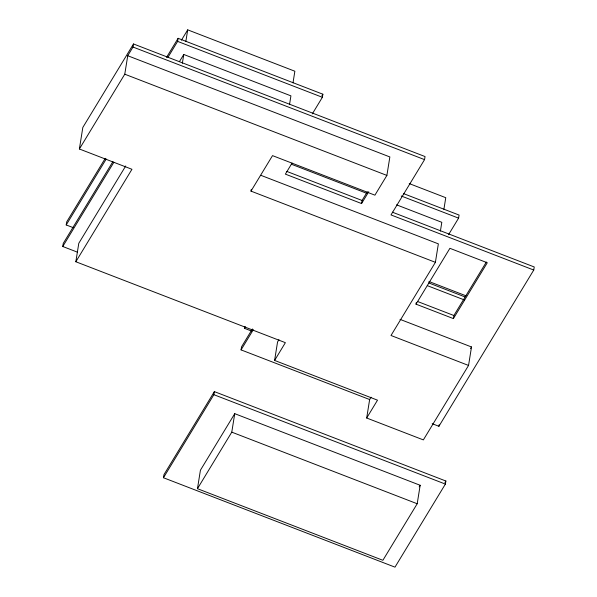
<?xml version="1.0" encoding="UTF-8"?>
<svg xmlns="http://www.w3.org/2000/svg" width="597" height="597" viewBox="0 0 597 597"><rect width="100%" height="100%" fill="white"/><g stroke="black" fill="none" stroke-linecap="round" stroke-linejoin="round"><path stroke-width="0.9" d="M77.513 252.195L62.76 246.494L63.252 243.419L112.908 161.608M73.155 227.629L66.215 224.95L66.707 221.868L105.273 158.324M399.99 319.35L471.511 346.969L468.548 365.446L423.355 439.899L366.685 418.012L377.513 400.177L274.598 360.431L285.373 342.671L75.834 261.747L131.952 169.294L79.379 148.989L82.826 127.437L133.497 43.962L425.042 156.556L424.549 159.63L390.998 214.92L533.748 270.045L438.907 426.288L432.191 423.698M75.834 261.747L78.797 243.278L125.721 165.966M79.379 148.989L124.773 74.192L127.736 55.722L133.004 47.044L133.497 43.962M167.973 57.29L177.622 41.394L178.115 38.312L322.873 94.214L322.373 97.296L312.313 113.878M182.354 63.275L183.764 54.476L290.918 95.856L289.515 104.654M185.839 41.521L187.704 29.85L294.866 71.23L292.993 82.901M163.459 477.742L163.951 474.667L214.368 391.61L445.877 481.018L445.384 484.092L394.975 567.15L163.459 477.742L213.868 394.684L214.368 391.61M197.458 488.682L200.42 470.212L234.74 413.669L420.161 485.279L417.199 503.749L382.878 560.292L197.458 488.682L231.778 432.146L234.74 413.669M468.548 365.446L390.998 335.492L435.4 262.329L250.986 191.115L251.27 189.353M366.685 418.012L369.64 399.542L241.061 349.887L241.561 346.805L252.404 328.932M251.456 331.022L244.516 328.335L244.763 326.798M274.598 360.431L277.553 341.962L278.963 339.641M292.082 163.063L285.366 174.13L361.566 203.555L362.058 200.473L367.334 191.786M250.986 191.115L272.523 155.623L374.909 195.167L386.893 175.421L389.856 156.944L127.736 55.722M416.012 304.157L449.899 248.315L487.286 262.755L453.392 318.597L416.012 304.157L416.258 302.619M435.4 262.329L438.362 243.86L260.904 175.331M440.407 231.106L441.81 222.315L396.58 204.846M443.892 209.36L445.758 197.689L409.221 183.577M448.578 234.636L458.593 218.144L459.086 215.062L403.423 193.57M453.392 318.597L453.884 315.514L486.346 262.038M438.907 426.288L439.153 424.751M533.748 270.045L534.24 266.971L392.356 212.174M166.533 57.394L178.115 38.312M66.215 224.95L106.229 159.018M181.421 40.2L187.704 29.85M62.76 246.494L113.863 162.302M179.413 61.648L183.764 54.476M321.91 95.796L322.873 94.214M244.516 328.335L245.457 326.783M241.061 349.887L253.329 329.678M361.566 203.555L368.759 191.704M369.64 399.542L371.058 397.214M470.548 348.551L471.511 346.969M419.191 486.868L420.161 485.279M444.922 482.6L445.877 481.018M177.622 41.394L322.373 97.296M133.004 47.044L424.549 159.63M124.773 74.192L386.893 175.421M401.236 195.995L458.593 218.144M291.321 164.197L367.006 193.421M286.724 171.384L362.058 200.473M428.922 281.493L465.981 295.806M428.646 282.888L465.07 296.955M427.288 285.635L464.578 300.03M417.37 301.418L453.884 315.514M213.868 394.684L445.384 484.092M231.778 432.146L417.199 503.749"/></g></svg>
